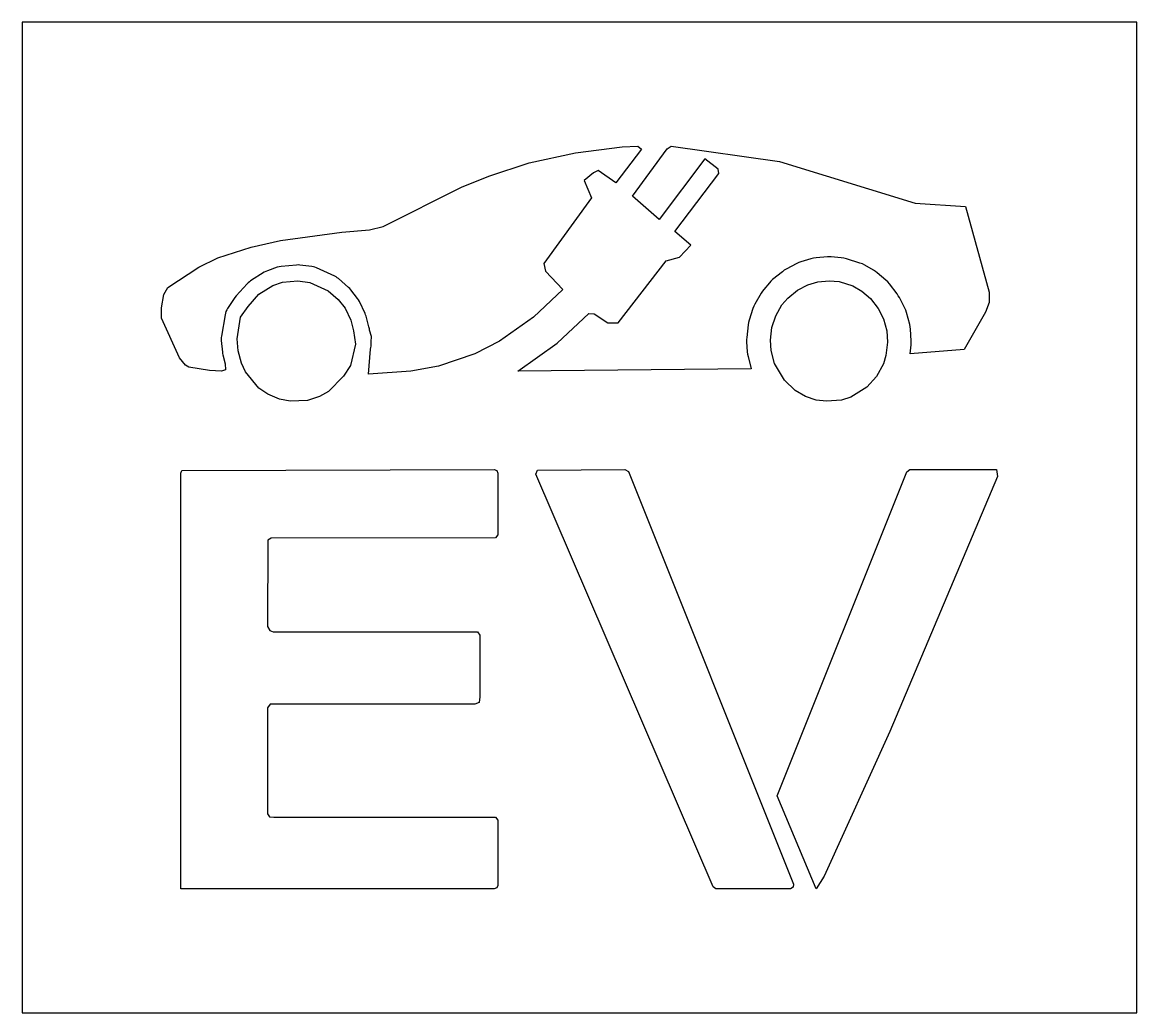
# Model space of a CAD drawing. Header units: inches. Extents: x 0 to 36, y 0 to 32.
import ezdxf

# ---------------------------------------------------------------- set-up
doc = ezdxf.new("R2010")
doc.units = ezdxf.units.IN
doc.header["$MEASUREMENT"] = 0
doc.layers.add('CUT', color=1, linetype='Continuous')

msp = doc.modelspace()

# ---------------------------------------------------------------- linework, layer by layer
at = {"layer": 'CUT'}
for points in [[(0, 0), (36, 0), (36, 32), (0, 32)], [(11.217, 25.299), (11.659, 25.401), (14.186, 26.67), (15.07, 27.03), (16.369, 27.461), (17.875, 27.781), (19.377, 27.976), (19.882, 28), (20.001, 27.904), (19.17, 26.816), (18.607, 27.213), (18.448, 27.135), (18.155, 26.884), (18.389, 26.332), (16.847, 24.21), (16.9, 23.958), (17.458, 23.363), (16.517, 22.471), (15.421, 21.697), (14.621, 21.293), (13.445, 20.892), (12.548, 20.726), (11.18, 20.632), (11.247, 21.442), (11.258, 21.49), (11.266, 21.534), (11.27, 21.579), (11.27, 21.624), (11.266, 21.669), (11.266, 21.672), (11.28, 21.847), (11.216, 22.057), (11.211, 22.093), (11.199, 22.159), (11.106, 22.506), (11.092, 22.551), (11.074, 22.595), (10.888, 22.984), (10.862, 23.032), (10.831, 23.077), (10.611, 23.361), (10.577, 23.4), (10.54, 23.436), (10.213, 23.717), (10.175, 23.746), (10.135, 23.772), (10.093, 23.793), (9.502, 24.064), (9.454, 24.083), (9.404, 24.097), (9.353, 24.106), (8.968, 24.155), (8.912, 24.159), (8.857, 24.157), (8.36, 24.111), (8.298, 24.101), (8.238, 24.084), (7.921, 23.974), (7.868, 23.952), (7.817, 23.924), (7.373, 23.644), (7.335, 23.617), (7.299, 23.587), (7.266, 23.553), (6.913, 23.162), (6.871, 23.108), (6.631, 22.757), (6.603, 22.71), (6.579, 22.659), (6.561, 22.607), (6.549, 22.553), (6.433, 21.855), (6.428, 21.812), (6.426, 21.768), (6.428, 21.724), (6.463, 21.341), (6.469, 21.3), (6.478, 21.258), (6.556, 20.961), (6.566, 20.771), (6.432, 20.731), (6.049, 20.748), (5.381, 20.859), (5.27, 20.925), (5.076, 21.163), (4.5, 22.439), (4.5, 22.777), (4.577, 23.208), (4.701, 23.435), (5.708, 24.091), (6.322, 24.393), (7.398, 24.737), (8.341, 24.948), (10.318, 25.22)], [(28.681, 21.284), (28.714, 21.577), (28.719, 21.644), (28.718, 21.712), (28.695, 22.081), (28.686, 22.161), (28.669, 22.24), (28.564, 22.619), (28.54, 22.694), (28.508, 22.765), (28.334, 23.106), (28.299, 23.166), (28.26, 23.224), (28.013, 23.547), (27.959, 23.61), (27.898, 23.668), (27.615, 23.907), (27.56, 23.949), (27.502, 23.986), (27.212, 24.154), (27.137, 24.192), (27.058, 24.221), (26.625, 24.358), (26.542, 24.379), (26.456, 24.391), (26.132, 24.418), (26.07, 24.42), (26.008, 24.418), (25.64, 24.389), (25.557, 24.378), (25.475, 24.358), (25.155, 24.261), (25.085, 24.236), (25.019, 24.205), (24.68, 24.026), (24.615, 23.987), (24.553, 23.942), (24.238, 23.685), (24.183, 23.637), (24.134, 23.583), (23.95, 23.364), (23.907, 23.309), (23.87, 23.25), (23.668, 22.897), (23.632, 22.825), (23.603, 22.749), (23.482, 22.374), (23.463, 22.301), (23.451, 22.226), (23.404, 21.817), (23.399, 21.748), (23.4, 21.679), (23.421, 21.348), (23.429, 21.277), (23.444, 21.206), (23.548, 20.798), (16.009, 20.723), (17.274, 21.63), (18.301, 22.589), (18.47, 22.583), (18.915, 22.294), (19.252, 22.292), (20.802, 24.298), (21.233, 24.416), (21.6, 24.802), (21.08, 25.242), (22.499, 27.119), (22.483, 27.258), (22.053, 27.591), (20.573, 25.629), (19.712, 26.378), (20.83, 27.91), (20.959, 28), (24.465, 27.501), (28.843, 26.152), (30.469, 26.05), (31.234, 23.276), (31.239, 23.12), (31.23, 22.942), (31.112, 22.632), (30.425, 21.431)], [(10.426, 22.764), (10.612, 22.375), (10.704, 22.028), (10.759, 21.603), (10.602, 20.914), (10.378, 20.563), (9.89, 20.072), (9.6, 19.905), (9.212, 19.782), (8.652, 19.759), (8.307, 19.822), (7.933, 19.983), (7.646, 20.179), (7.21, 20.701), (7.08, 20.983), (6.973, 21.388), (6.938, 21.771), (7.054, 22.469), (7.293, 22.819), (7.646, 23.211), (8.09, 23.491), (8.406, 23.601), (8.904, 23.647), (9.289, 23.598), (9.879, 23.328), (10.206, 23.048)], [(25.7, 23.619), (26.068, 23.648), (26.393, 23.621), (26.826, 23.484), (27.116, 23.317), (27.399, 23.078), (27.646, 22.755), (27.819, 22.414), (27.924, 22.034), (27.946, 21.665), (27.897, 21.232), (27.815, 20.97), (27.592, 20.56), (27.283, 20.21), (26.77, 19.883), (26.463, 19.789), (25.983, 19.756), (25.647, 19.791), (25.296, 19.909), (24.967, 20.104), (24.62, 20.433), (24.299, 20.977), (24.192, 21.397), (24.171, 21.728), (24.218, 22.138), (24.339, 22.513), (24.541, 22.866), (24.725, 23.086), (25.041, 23.343), (25.379, 23.521)], [(15.245, 17.546), (15.325, 17.514), (15.361, 17.433), (15.361, 15.436), (15.288, 15.341), (8.045, 15.336), (7.937, 15.266), (7.926, 12.479), (7.993, 12.344), (8.102, 12.307), (14.706, 12.301), (14.785, 12.194), (14.785, 10.21), (14.756, 10.024), (14.622, 9.973), (8.005, 9.965), (7.926, 9.849), (7.926, 6.427), (7.988, 6.333), (8.13, 6.323), (15.287, 6.318), (15.361, 6.221), (15.361, 4.114), (15.329, 4.036), (15.244, 4), (5.12, 4), (5.12, 17.435), (5.159, 17.519)], [(16.587, 17.403), (16.64, 17.53), (19.469, 17.546), (19.582, 17.482), (24.916, 4.154), (24.901, 4.053), (24.819, 4), (22.408, 4), (22.316, 4.066)], [(28.571, 17.478), (28.673, 17.546), (31.468, 17.546), (31.5, 17.325), (28.029, 9.086), (25.903, 4.412), (25.647, 4), (24.382, 7.006)]]:
    msp.add_lwpolyline(points, close=True, dxfattribs=at)

doc.saveas('drawing.dxf')
